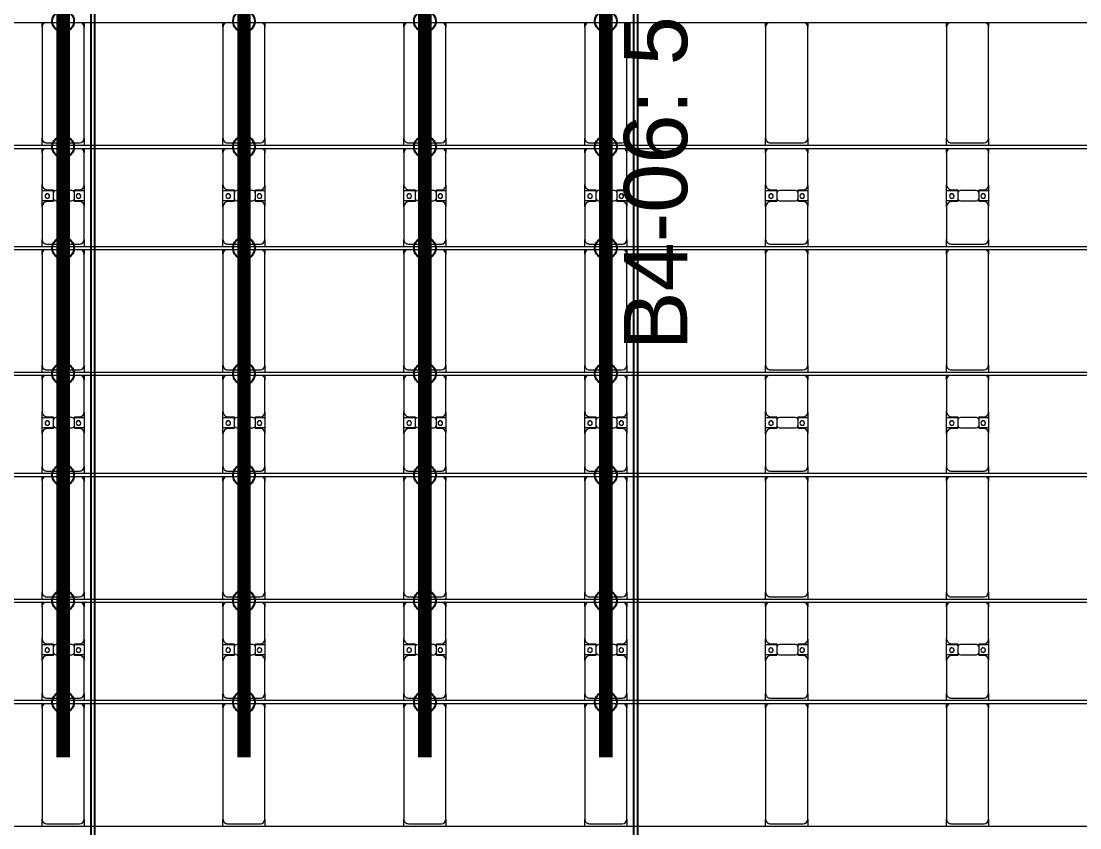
# Model space of a CAD drawing. Header units: millimetres. Extents: x -178706 to 107777, y -87310 to 933.
# Drawn here: x -167354 to -155651, y -36491 to -27571 of the extents above; entities that cross this region are included whole.
import ezdxf

# ---------------------------------------------------------------- set-up
doc = ezdxf.new("R2010")
doc.units = ezdxf.units.MM
doc.layers.add('A-GENM', color=13, linetype='Continuous', lineweight=9)
doc.layers.add('S-BEAM', color=12, linetype='Continuous', lineweight=9)
doc.layers.add('GC-GHI CHU', color=2, linetype='Continuous')
doc.layers.add('GC-HOP 40x60 GIA CUONG', color=1, linetype='Continuous')
doc.styles.add('GC_VN', font='arial.ttf')

# ---------------------------------------------------------------- blocks, each defined once
blk = doc.blocks.new('Dai phao do pin - DẢI PHAO ĐỠ PIN-V2-BỐ TRÍ KHUNG KẾT CẤU BÈ PIN 04')
at = {"layer": 'A-GENM', "color": 7}
for p, q in [((39465, 242), (39540, 242)), ((40770, 242), (39540, 242)), ((40770, 242), (40815, 242)), ((40855, 242), (40930, 242)), ((41290, 242), (40930, 242)), ((41290, 242), (41472, 242)), ((41358, 242), (41540, 242)), ((41358, 118), (41358, 242)), ((41472, 242), (41472, 118)), ((41890, 242), (41540, 242)), ((41890, 242), (41935, 242)), ((41975, 242), (42050, 242)), ((43280, 242), (42050, 242)), ((43280, 242), (43325, 242)), ((43365, 242), (43440, 242)), ((43800, 242), (43440, 242)), ((43800, 242), (43982, 242)), ((43868, 242), (44050, 242)), ((43868, 118), (43868, 242)), ((43982, 242), (43982, 118)), ((44400, 242), (44050, 242)), ((44400, 242), (44445, 242)), ((44485, 242), (44560, 242)), ((45790, 242), (44560, 242)), ((45790, 242), (45835, 242)), ((45875, 242), (45950, 242)), ((46310, 242), (45950, 242)), ((46310, 242), (46492, 242)), ((46378, 242), (46560, 242)), ((46378, 118), (46378, 242)), ((46492, 242), (46492, 118)), ((46910, 242), (46560, 242)), ((46910, 242), (46955, 242)), ((46995, 242), (47070, 242)), ((48300, 242), (47070, 242)), ((48300, 242), (48345, 242)), ((39490, 192), (39490, -173)), ((40880, 192), (40880, -173)), ((41350, 118), (41350, 182)), ((41442, 118), (41350, 118)), ((41480, 118), (41388, 118)), ((41480, 182), (41480, 118)), ((42000, 192), (42000, -173)), ((43390, 192), (43390, -173)), ((43860, 118), (43860, 182)), ((43952, 118), (43860, 118)), ((43990, 118), (43898, 118)), ((43990, 182), (43990, 118)), ((44510, 192), (44510, -173)), ((45900, 192), (45900, -173)), ((46370, 118), (46370, 182)), ((46462, 118), (46370, 118)), ((46500, 118), (46408, 118)), ((46500, 182), (46500, 118)), ((47020, 192), (47020, -173)), ((41358, 88), (41358, -88)), ((41472, -88), (41472, 88)), ((43868, 88), (43868, -88)), ((43982, -88), (43982, 88)), ((46378, 88), (46378, -88)), ((46492, -88), (46492, 88)), ((39540, -223), (39465, -223)), ((39540, -223), (40770, -223)), ((40815, -223), (40770, -223)), ((40930, -223), (40855, -223)), ((40930, -223), (41300, -223)), ((41472, -223), (41300, -223)), ((41350, -173), (41350, -118)), ((41350, -118), (41442, -118)), ((41358, -223), (41358, -118)), ((41530, -223), (41358, -223)), ((41388, -118), (41480, -118)), ((41472, -118), (41472, -223)), ((41480, -118), (41480, -173)), ((41530, -223), (41890, -223)), ((41935, -223), (41890, -223)), ((42050, -223), (41975, -223)), ((42050, -223), (43280, -223)), ((43325, -223), (43280, -223)), ((43440, -223), (43365, -223)), ((43440, -223), (43810, -223)), ((43982, -223), (43810, -223)), ((43860, -173), (43860, -118)), ((43860, -118), (43952, -118)), ((43868, -223), (43868, -118)), ((44040, -223), (43868, -223)), ((43898, -118), (43990, -118)), ((43982, -118), (43982, -223)), ((43990, -118), (43990, -173)), ((44040, -223), (44400, -223)), ((44445, -223), (44400, -223)), ((44560, -223), (44485, -223)), ((44560, -223), (45790, -223)), ((45835, -223), (45790, -223)), ((45950, -223), (45875, -223)), ((45950, -223), (46320, -223)), ((46492, -223), (46320, -223)), ((46370, -173), (46370, -118)), ((46370, -118), (46462, -118)), ((46378, -223), (46378, -118)), ((46550, -223), (46378, -223)), ((46408, -118), (46500, -118)), ((46492, -118), (46492, -223)), ((46500, -118), (46500, -173)), ((46550, -223), (46910, -223)), ((46955, -223), (46910, -223)), ((47070, -223), (46995, -223)), ((47070, -223), (48300, -223)), ((48345, -223), (48300, -223))]:
    blk.add_line(p, q, dxfattribs=at)
for centre, radius, start, end in [((39540, 192), 50, 90, 180), ((39540, 192), 50, 105, 180), ((40770, 192), 50, 30, 90), ((40770, 192), 50, 30, 90), ((40930, 192), 50, 90, 180), ((41290, 182), 60, 360, 90), ((41540, 182), 60, 90, 180), ((41890, 192), 50, 30, 90), ((42050, 192), 50, 90, 180), ((42050, 192), 50, 105, 180), ((43280, 192), 50, 30, 90), ((43280, 192), 50, 30, 90), ((43440, 192), 50, 90, 180), ((43800, 182), 60, 0, 90), ((44050, 182), 60, 90, 180), ((44400, 192), 50, 30, 90), ((44560, 192), 50, 90, 180), ((44560, 192), 50, 105, 180), ((45790, 192), 50, 30, 90), ((45790, 192), 50, 30, 90), ((45950, 192), 50, 90, 180), ((46310, 182), 60, 360, 90), ((46560, 182), 60, 90, 180), ((46910, 192), 50, 30, 90), ((47070, 192), 50, 90, 180), ((47070, 192), 50, 105, 180), ((48300, 192), 50, 30, 90), ((48300, 192), 50, 30, 90), ((40930, 192), 50, 135, 180), ((41290, 182), 60, 360, 30), ((41388, 88), 30, 90, 180), ((41409, 183), 25, 0, 180), ((41409, 183), 25, 180, 0), ((41411, 183), 25, 360, 180), ((41411, 183), 25, 180, 0), ((41442, 88), 30, 0, 90), ((41540, 182), 60, 150, 180), ((41890, 192), 50, 30, 45), ((43440, 192), 50, 135, 180), ((43800, 182), 60, 0, 30), ((43898, 88), 30, 90, 180), ((43919, 183), 25, 0, 180), ((43919, 183), 25, 180, 360), ((43921, 183), 25, 0, 180), ((43921, 183), 25, 180, 360), ((43952, 88), 30, 0, 90), ((44050, 182), 60, 150, 180), ((44400, 192), 50, 30, 45), ((45950, 192), 50, 135, 180), ((46310, 182), 60, 360, 30), ((46408, 88), 30, 90, 180), ((46429, 183), 25, 0, 180), ((46429, 183), 25, 180, 0), ((46431, 183), 25, 0, 180), ((46431, 183), 25, 180, 360), ((46462, 88), 30, 0, 90), ((46560, 182), 60, 150, 180), ((46910, 192), 50, 30, 45), ((41388, -88), 30, 180, 270), ((41442, -88), 30, 270, 0), ((43898, -88), 30, 180, 270), ((43952, -88), 30, 270, 360), ((46408, -88), 30, 180, 270), ((46462, -88), 30, 270, 0), ((39540, -173), 50, 180, 270), ((39540, -173), 50, 180, 270), ((40770, -173), 50, 270, 330), ((40770, -173), 50, 285, 330), ((40930, -173), 50, 180, 270), ((40930, -173), 50, 180, 225), ((41300, -173), 50, 270, 360), ((41300, -173), 50, 315, 0), ((41409, -162), 25, 360, 180), ((41409, -162), 25, 180, 360), ((41411, -162), 25, 360, 180), ((41411, -162), 25, 180, 0), ((41530, -173), 50, 180, 270), ((41530, -173), 50, 180, 225), ((41890, -173), 50, 270, 330), ((41890, -173), 50, 315, 330), ((42050, -173), 50, 180, 270), ((42050, -173), 50, 180, 270), ((43280, -173), 50, 270, 330), ((43280, -173), 50, 285, 330), ((43440, -173), 50, 180, 270), ((43440, -173), 50, 180, 225), ((43810, -173), 50, 270, 360), ((43810, -173), 50, 315, 360), ((43919, -162), 25, 360, 180), ((43919, -162), 25, 180, 0), ((43921, -162), 25, 360, 180), ((43921, -162), 25, 180, 360), ((44040, -173), 50, 180, 270), ((44040, -173), 50, 180, 225), ((44400, -173), 50, 270, 330), ((44400, -173), 50, 315, 330), ((44560, -173), 50, 180, 270), ((44560, -173), 50, 180, 270), ((45790, -173), 50, 270, 330), ((45790, -173), 50, 285, 330), ((45950, -173), 50, 180, 270), ((45950, -173), 50, 180, 225), ((46320, -173), 50, 270, 360), ((46320, -173), 50, 315, 0), ((46429, -162), 25, 360, 180), ((46429, -162), 25, 180, 0), ((46431, -162), 25, 360, 180), ((46431, -162), 25, 180, 360), ((46550, -173), 50, 180, 270), ((46550, -173), 50, 180, 225), ((46910, -173), 50, 270, 330), ((46910, -173), 50, 315, 330), ((47070, -173), 50, 180, 270), ((47070, -173), 50, 180, 270), ((48300, -173), 50, 270, 330), ((48300, -173), 50, 285, 330)]:
    blk.add_arc(centre, radius, start, end, dxfattribs=at)
blk = doc.blocks.new('Dai phao do pin - DẢI PHAO ĐỠ PIN-V3-BỐ TRÍ KHUNG KẾT CẤU BÈ PIN 04')
at = {"layer": 'A-GENM', "color": 7}
for p, q in [((39465, 242), (39540, 242)), ((40770, 242), (39540, 242)), ((40770, 242), (40815, 242)), ((40855, 242), (40930, 242)), ((41290, 242), (40930, 242)), ((41290, 242), (41472, 242)), ((41358, 242), (41540, 242)), ((41358, 118), (41358, 242)), ((41472, 242), (41472, 118)), ((41890, 242), (41540, 242)), ((41890, 242), (41935, 242)), ((41975, 242), (42050, 242)), ((43280, 242), (42050, 242)), ((43280, 242), (43325, 242)), ((43365, 242), (43440, 242)), ((43800, 242), (43440, 242)), ((43800, 242), (43982, 242)), ((43868, 242), (44050, 242)), ((43868, 118), (43868, 242)), ((43982, 242), (43982, 118)), ((44400, 242), (44050, 242)), ((44400, 242), (44445, 242)), ((44485, 242), (44560, 242)), ((45790, 242), (44560, 242)), ((45790, 242), (45835, 242)), ((45875, 242), (45950, 242)), ((46310, 242), (45950, 242)), ((46310, 242), (46492, 242)), ((46378, 242), (46560, 242)), ((46378, 118), (46378, 242)), ((46492, 242), (46492, 118)), ((46910, 242), (46560, 242)), ((46910, 242), (46955, 242)), ((46995, 242), (47070, 242)), ((48300, 242), (47070, 242)), ((48300, 242), (48345, 242)), ((39490, 192), (39490, -173)), ((40880, 192), (40880, -173)), ((41350, 118), (41350, 182)), ((41442, 118), (41350, 118)), ((41480, 118), (41388, 118)), ((41480, 182), (41480, 118)), ((42000, 192), (42000, -173)), ((43390, 192), (43390, -173)), ((43860, 118), (43860, 182)), ((43952, 118), (43860, 118)), ((43990, 118), (43898, 118)), ((43990, 182), (43990, 118)), ((44510, 192), (44510, -173)), ((45900, 192), (45900, -173)), ((46370, 118), (46370, 182)), ((46462, 118), (46370, 118)), ((46500, 118), (46408, 118)), ((46500, 182), (46500, 118)), ((47020, 192), (47020, -173)), ((41358, 88), (41358, -88)), ((41472, -88), (41472, 88)), ((43868, 88), (43868, -88)), ((43982, -88), (43982, 88)), ((46378, 88), (46378, -88)), ((46492, -88), (46492, 88)), ((39540, -223), (39465, -223)), ((39540, -223), (40770, -223)), ((40815, -223), (40770, -223)), ((40930, -223), (40855, -223)), ((40930, -223), (41300, -223)), ((41472, -223), (41300, -223)), ((41350, -173), (41350, -118)), ((41350, -118), (41442, -118)), ((41358, -223), (41358, -118)), ((41530, -223), (41358, -223)), ((41388, -118), (41480, -118)), ((41472, -118), (41472, -223)), ((41480, -118), (41480, -173)), ((41530, -223), (41890, -223)), ((41935, -223), (41890, -223)), ((42050, -223), (41975, -223)), ((42050, -223), (43280, -223)), ((43325, -223), (43280, -223)), ((43440, -223), (43365, -223)), ((43440, -223), (43810, -223)), ((43982, -223), (43810, -223)), ((43860, -173), (43860, -118)), ((43860, -118), (43952, -118)), ((43868, -223), (43868, -118)), ((44040, -223), (43868, -223)), ((43898, -118), (43990, -118)), ((43982, -118), (43982, -223)), ((43990, -118), (43990, -173)), ((44040, -223), (44400, -223)), ((44445, -223), (44400, -223)), ((44560, -223), (44485, -223)), ((44560, -223), (45790, -223)), ((45835, -223), (45790, -223)), ((45950, -223), (45875, -223)), ((45950, -223), (46320, -223)), ((46492, -223), (46320, -223)), ((46370, -173), (46370, -118)), ((46370, -118), (46462, -118)), ((46378, -223), (46378, -118)), ((46550, -223), (46378, -223)), ((46408, -118), (46500, -118)), ((46492, -118), (46492, -223)), ((46500, -118), (46500, -173)), ((46550, -223), (46910, -223)), ((46955, -223), (46910, -223)), ((47070, -223), (46995, -223)), ((47070, -223), (48300, -223)), ((48345, -223), (48300, -223))]:
    blk.add_line(p, q, dxfattribs=at)
for centre, radius, start, end in [((39540, 192), 50, 90, 180), ((39540, 192), 50, 105, 180), ((40770, 192), 50, 30, 90), ((40770, 192), 50, 30, 90), ((40930, 192), 50, 90, 180), ((41290, 182), 60, 360, 90), ((41540, 182), 60, 90, 180), ((41890, 192), 50, 30, 90), ((42050, 192), 50, 90, 180), ((42050, 192), 50, 105, 180), ((43280, 192), 50, 30, 90), ((43280, 192), 50, 30, 90), ((43440, 192), 50, 90, 180), ((43800, 182), 60, 0, 90), ((44050, 182), 60, 90, 180), ((44400, 192), 50, 30, 90), ((44560, 192), 50, 90, 180), ((44560, 192), 50, 105, 180), ((45790, 192), 50, 30, 90), ((45790, 192), 50, 30, 90), ((45950, 192), 50, 90, 180), ((46310, 182), 60, 360, 90), ((46560, 182), 60, 90, 180), ((46910, 192), 50, 30, 90), ((47070, 192), 50, 90, 180), ((47070, 192), 50, 105, 180), ((48300, 192), 50, 30, 90), ((48300, 192), 50, 30, 90), ((40930, 192), 50, 135, 180), ((41290, 182), 60, 360, 30), ((41388, 88), 30, 90, 180), ((41409, 183), 25, 0, 180), ((41409, 183), 25, 180, 0), ((41411, 183), 25, 360, 180), ((41411, 183), 25, 180, 0), ((41442, 88), 30, 0, 90), ((41540, 182), 60, 150, 180), ((41890, 192), 50, 30, 45), ((43440, 192), 50, 135, 180), ((43800, 182), 60, 0, 30), ((43898, 88), 30, 90, 180), ((43919, 183), 25, 0, 180), ((43919, 183), 25, 180, 360), ((43921, 183), 25, 0, 180), ((43921, 183), 25, 180, 360), ((43952, 88), 30, 0, 90), ((44050, 182), 60, 150, 180), ((44400, 192), 50, 30, 45), ((45950, 192), 50, 135, 180), ((46310, 182), 60, 360, 30), ((46408, 88), 30, 90, 180), ((46429, 183), 25, 0, 180), ((46429, 183), 25, 180, 0), ((46431, 183), 25, 0, 180), ((46431, 183), 25, 180, 360), ((46462, 88), 30, 0, 90), ((46560, 182), 60, 150, 180), ((46910, 192), 50, 30, 45), ((41388, -88), 30, 180, 270), ((41442, -88), 30, 270, 0), ((43898, -88), 30, 180, 270), ((43952, -88), 30, 270, 360), ((46408, -88), 30, 180, 270), ((46462, -88), 30, 270, 0), ((39540, -173), 50, 180, 270), ((39540, -173), 50, 180, 270), ((40770, -173), 50, 270, 330), ((40770, -173), 50, 285, 330), ((40930, -173), 50, 180, 270), ((40930, -173), 50, 180, 225), ((41300, -173), 50, 270, 360), ((41300, -173), 50, 315, 0), ((41409, -162), 25, 360, 180), ((41409, -162), 25, 180, 360), ((41411, -162), 25, 360, 180), ((41411, -162), 25, 180, 0), ((41530, -173), 50, 180, 270), ((41530, -173), 50, 180, 225), ((41890, -173), 50, 270, 330), ((41890, -173), 50, 315, 330), ((42050, -173), 50, 180, 270), ((42050, -173), 50, 180, 270), ((43280, -173), 50, 270, 330), ((43280, -173), 50, 285, 330), ((43440, -173), 50, 180, 270), ((43440, -173), 50, 180, 225), ((43810, -173), 50, 270, 360), ((43810, -173), 50, 315, 360), ((43919, -162), 25, 360, 180), ((43919, -162), 25, 180, 0), ((43921, -162), 25, 360, 180), ((43921, -162), 25, 180, 360), ((44040, -173), 50, 180, 270), ((44040, -173), 50, 180, 225), ((44400, -173), 50, 270, 330), ((44400, -173), 50, 315, 330), ((44560, -173), 50, 180, 270), ((44560, -173), 50, 180, 270), ((45790, -173), 50, 270, 330), ((45790, -173), 50, 285, 330), ((45950, -173), 50, 180, 270), ((45950, -173), 50, 180, 225), ((46320, -173), 50, 270, 360), ((46320, -173), 50, 315, 0), ((46429, -162), 25, 360, 180), ((46429, -162), 25, 180, 0), ((46431, -162), 25, 360, 180), ((46431, -162), 25, 180, 360), ((46550, -173), 50, 180, 270), ((46550, -173), 50, 180, 225), ((46910, -173), 50, 270, 330), ((46910, -173), 50, 315, 330), ((47070, -173), 50, 180, 270), ((47070, -173), 50, 180, 270), ((48300, -173), 50, 270, 330), ((48300, -173), 50, 285, 330)]:
    blk.add_arc(centre, radius, start, end, dxfattribs=at)
blk = doc.blocks.new('Dai phao do pin - DẢI PHAO ĐỠ PIN-V4-BỐ TRÍ KHUNG KẾT CẤU BÈ PIN 04')
at = {"layer": 'A-GENM', "color": 7}
for p, q in [((39465, 242), (39540, 242)), ((40770, 242), (39540, 242)), ((40770, 242), (40815, 242)), ((40855, 242), (40930, 242)), ((41290, 242), (40930, 242)), ((41290, 242), (41472, 242)), ((41358, 242), (41540, 242)), ((41358, 118), (41358, 242)), ((41472, 242), (41472, 118)), ((41890, 242), (41540, 242)), ((41890, 242), (41935, 242)), ((41975, 242), (42050, 242)), ((43280, 242), (42050, 242)), ((43280, 242), (43325, 242)), ((43365, 242), (43440, 242)), ((43800, 242), (43440, 242)), ((43800, 242), (43982, 242)), ((43868, 242), (44050, 242)), ((43868, 118), (43868, 242)), ((43982, 242), (43982, 118)), ((44400, 242), (44050, 242)), ((44400, 242), (44445, 242)), ((44485, 242), (44560, 242)), ((45790, 242), (44560, 242)), ((45790, 242), (45835, 242)), ((45875, 242), (45950, 242)), ((46310, 242), (45950, 242)), ((46310, 242), (46492, 242)), ((46378, 242), (46560, 242)), ((46378, 118), (46378, 242)), ((46492, 242), (46492, 118)), ((46910, 242), (46560, 242)), ((46910, 242), (46955, 242)), ((46995, 242), (47070, 242)), ((48300, 242), (47070, 242)), ((48300, 242), (48345, 242)), ((39490, 192), (39490, -173)), ((40880, 192), (40880, -173)), ((41350, 118), (41350, 182)), ((41442, 118), (41350, 118)), ((41480, 118), (41388, 118)), ((41480, 182), (41480, 118)), ((42000, 192), (42000, -173)), ((43390, 192), (43390, -173)), ((43860, 118), (43860, 182)), ((43952, 118), (43860, 118)), ((43990, 118), (43898, 118)), ((43990, 182), (43990, 118)), ((44510, 192), (44510, -173)), ((45900, 192), (45900, -173)), ((46370, 118), (46370, 182)), ((46462, 118), (46370, 118)), ((46500, 118), (46408, 118)), ((46500, 182), (46500, 118)), ((47020, 192), (47020, -173)), ((41358, 88), (41358, -88)), ((41472, -88), (41472, 88)), ((43868, 88), (43868, -88)), ((43982, -88), (43982, 88)), ((46378, 88), (46378, -88)), ((46492, -88), (46492, 88)), ((39540, -223), (39465, -223)), ((39540, -223), (40770, -223)), ((40815, -223), (40770, -223)), ((40930, -223), (40855, -223)), ((40930, -223), (41300, -223)), ((41472, -223), (41300, -223)), ((41350, -173), (41350, -118)), ((41350, -118), (41442, -118)), ((41358, -223), (41358, -118)), ((41530, -223), (41358, -223)), ((41388, -118), (41480, -118)), ((41472, -118), (41472, -223)), ((41480, -118), (41480, -173)), ((41530, -223), (41890, -223)), ((41935, -223), (41890, -223)), ((42050, -223), (41975, -223)), ((42050, -223), (43280, -223)), ((43325, -223), (43280, -223)), ((43440, -223), (43365, -223)), ((43440, -223), (43810, -223)), ((43982, -223), (43810, -223)), ((43860, -173), (43860, -118)), ((43860, -118), (43952, -118)), ((43868, -223), (43868, -118)), ((44040, -223), (43868, -223)), ((43898, -118), (43990, -118)), ((43982, -118), (43982, -223)), ((43990, -118), (43990, -173)), ((44040, -223), (44400, -223)), ((44445, -223), (44400, -223)), ((44560, -223), (44485, -223)), ((44560, -223), (45790, -223)), ((45835, -223), (45790, -223)), ((45950, -223), (45875, -223)), ((45950, -223), (46320, -223)), ((46492, -223), (46320, -223)), ((46370, -173), (46370, -118)), ((46370, -118), (46462, -118)), ((46378, -223), (46378, -118)), ((46550, -223), (46378, -223)), ((46408, -118), (46500, -118)), ((46492, -118), (46492, -223)), ((46500, -118), (46500, -173)), ((46550, -223), (46910, -223)), ((46955, -223), (46910, -223)), ((47070, -223), (46995, -223)), ((47070, -223), (48300, -223)), ((48345, -223), (48300, -223))]:
    blk.add_line(p, q, dxfattribs=at)
for centre, radius, start, end in [((39540, 192), 50, 90, 180), ((39540, 192), 50, 105, 180), ((40770, 192), 50, 30, 90), ((40770, 192), 50, 30, 90), ((40930, 192), 50, 90, 180), ((41290, 182), 60, 360, 90), ((41540, 182), 60, 90, 180), ((41890, 192), 50, 30, 90), ((42050, 192), 50, 90, 180), ((42050, 192), 50, 105, 180), ((43280, 192), 50, 30, 90), ((43280, 192), 50, 30, 90), ((43440, 192), 50, 90, 180), ((43800, 182), 60, 0, 90), ((44050, 182), 60, 90, 180), ((44400, 192), 50, 30, 90), ((44560, 192), 50, 90, 180), ((44560, 192), 50, 105, 180), ((45790, 192), 50, 30, 90), ((45790, 192), 50, 30, 90), ((45950, 192), 50, 90, 180), ((46310, 182), 60, 360, 90), ((46560, 182), 60, 90, 180), ((46910, 192), 50, 30, 90), ((47070, 192), 50, 90, 180), ((47070, 192), 50, 105, 180), ((48300, 192), 50, 30, 90), ((48300, 192), 50, 30, 90), ((40930, 192), 50, 135, 180), ((41290, 182), 60, 360, 30), ((41388, 88), 30, 90, 180), ((41409, 183), 25, 0, 180), ((41409, 183), 25, 180, 0), ((41411, 183), 25, 360, 180), ((41411, 183), 25, 180, 0), ((41442, 88), 30, 0, 90), ((41540, 182), 60, 150, 180), ((41890, 192), 50, 30, 45), ((43440, 192), 50, 135, 180), ((43800, 182), 60, 0, 30), ((43898, 88), 30, 90, 180), ((43919, 183), 25, 0, 180), ((43919, 183), 25, 180, 360), ((43921, 183), 25, 0, 180), ((43921, 183), 25, 180, 360), ((43952, 88), 30, 0, 90), ((44050, 182), 60, 150, 180), ((44400, 192), 50, 30, 45), ((45950, 192), 50, 135, 180), ((46310, 182), 60, 360, 30), ((46408, 88), 30, 90, 180), ((46429, 183), 25, 0, 180), ((46429, 183), 25, 180, 0), ((46431, 183), 25, 0, 180), ((46431, 183), 25, 180, 360), ((46462, 88), 30, 0, 90), ((46560, 182), 60, 150, 180), ((46910, 192), 50, 30, 45), ((41388, -88), 30, 180, 270), ((41442, -88), 30, 270, 0), ((43898, -88), 30, 180, 270), ((43952, -88), 30, 270, 360), ((46408, -88), 30, 180, 270), ((46462, -88), 30, 270, 0), ((39540, -173), 50, 180, 270), ((39540, -173), 50, 180, 270), ((40770, -173), 50, 270, 330), ((40770, -173), 50, 285, 330), ((40930, -173), 50, 180, 270), ((40930, -173), 50, 180, 225), ((41300, -173), 50, 270, 360), ((41300, -173), 50, 315, 0), ((41409, -162), 25, 360, 180), ((41409, -162), 25, 180, 360), ((41411, -162), 25, 360, 180), ((41411, -162), 25, 180, 0), ((41530, -173), 50, 180, 270), ((41530, -173), 50, 180, 225), ((41890, -173), 50, 270, 330), ((41890, -173), 50, 315, 330), ((42050, -173), 50, 180, 270), ((42050, -173), 50, 180, 270), ((43280, -173), 50, 270, 330), ((43280, -173), 50, 285, 330), ((43440, -173), 50, 180, 270), ((43440, -173), 50, 180, 225), ((43810, -173), 50, 270, 360), ((43810, -173), 50, 315, 360), ((43919, -162), 25, 360, 180), ((43919, -162), 25, 180, 0), ((43921, -162), 25, 360, 180), ((43921, -162), 25, 180, 360), ((44040, -173), 50, 180, 270), ((44040, -173), 50, 180, 225), ((44400, -173), 50, 270, 330), ((44400, -173), 50, 315, 330), ((44560, -173), 50, 180, 270), ((44560, -173), 50, 180, 270), ((45790, -173), 50, 270, 330), ((45790, -173), 50, 285, 330), ((45950, -173), 50, 180, 270), ((45950, -173), 50, 180, 225), ((46320, -173), 50, 270, 360), ((46320, -173), 50, 315, 0), ((46429, -162), 25, 360, 180), ((46429, -162), 25, 180, 0), ((46431, -162), 25, 360, 180), ((46431, -162), 25, 180, 360), ((46550, -173), 50, 180, 270), ((46550, -173), 50, 180, 225), ((46910, -173), 50, 270, 330), ((46910, -173), 50, 315, 330), ((47070, -173), 50, 180, 270), ((47070, -173), 50, 180, 270), ((48300, -173), 50, 270, 330), ((48300, -173), 50, 285, 330)]:
    blk.add_arc(centre, radius, start, end, dxfattribs=at)
blk = doc.blocks.new('Dai phao do pin - DẢI PHAO ĐỠ PIN-V5-BỐ TRÍ KHUNG KẾT CẤU BÈ PIN 04')
at = {"layer": 'A-GENM', "color": 7}
for p, q in [((39465, 242), (39540, 242)), ((40770, 242), (39540, 242)), ((40770, 242), (40815, 242)), ((40855, 242), (40930, 242)), ((41290, 242), (40930, 242)), ((41290, 242), (41472, 242)), ((41358, 242), (41540, 242)), ((41358, 118), (41358, 242)), ((41472, 242), (41472, 118)), ((41890, 242), (41540, 242)), ((41890, 242), (41935, 242)), ((41975, 242), (42050, 242)), ((43280, 242), (42050, 242)), ((43280, 242), (43325, 242)), ((43365, 242), (43440, 242)), ((43800, 242), (43440, 242)), ((43800, 242), (43982, 242)), ((43868, 242), (44050, 242)), ((43868, 118), (43868, 242)), ((43982, 242), (43982, 118)), ((44400, 242), (44050, 242)), ((44400, 242), (44445, 242)), ((44485, 242), (44560, 242)), ((45790, 242), (44560, 242)), ((45790, 242), (45835, 242)), ((45875, 242), (45950, 242)), ((46310, 242), (45950, 242)), ((46310, 242), (46492, 242)), ((46378, 242), (46560, 242)), ((46378, 118), (46378, 242)), ((46492, 242), (46492, 118)), ((46910, 242), (46560, 242)), ((46910, 242), (46955, 242)), ((46995, 242), (47070, 242)), ((48300, 242), (47070, 242)), ((48300, 242), (48345, 242)), ((39490, 192), (39490, -173)), ((40880, 192), (40880, -173)), ((41350, 118), (41350, 182)), ((41442, 118), (41350, 118)), ((41480, 118), (41388, 118)), ((41480, 182), (41480, 118)), ((42000, 192), (42000, -173)), ((43390, 192), (43390, -173)), ((43860, 118), (43860, 182)), ((43952, 118), (43860, 118)), ((43990, 118), (43898, 118)), ((43990, 182), (43990, 118)), ((44510, 192), (44510, -173)), ((45900, 192), (45900, -173)), ((46370, 118), (46370, 182)), ((46462, 118), (46370, 118)), ((46500, 118), (46408, 118)), ((46500, 182), (46500, 118)), ((47020, 192), (47020, -173)), ((41358, 88), (41358, -88)), ((41472, -88), (41472, 88)), ((43868, 88), (43868, -88)), ((43982, -88), (43982, 88)), ((46378, 88), (46378, -88)), ((46492, -88), (46492, 88)), ((39540, -223), (39465, -223)), ((39540, -223), (40770, -223)), ((40815, -223), (40770, -223)), ((40930, -223), (40855, -223)), ((40930, -223), (41300, -223)), ((41472, -223), (41300, -223)), ((41350, -173), (41350, -118)), ((41350, -118), (41442, -118)), ((41358, -223), (41358, -118)), ((41530, -223), (41358, -223)), ((41388, -118), (41480, -118)), ((41472, -118), (41472, -223)), ((41480, -118), (41480, -173)), ((41530, -223), (41890, -223)), ((41935, -223), (41890, -223)), ((42050, -223), (41975, -223)), ((42050, -223), (43280, -223)), ((43325, -223), (43280, -223)), ((43440, -223), (43365, -223)), ((43440, -223), (43810, -223)), ((43982, -223), (43810, -223)), ((43860, -173), (43860, -118)), ((43860, -118), (43952, -118)), ((43868, -223), (43868, -118)), ((44040, -223), (43868, -223)), ((43898, -118), (43990, -118)), ((43982, -118), (43982, -223)), ((43990, -118), (43990, -173)), ((44040, -223), (44400, -223)), ((44445, -223), (44400, -223)), ((44560, -223), (44485, -223)), ((44560, -223), (45790, -223)), ((45835, -223), (45790, -223)), ((45950, -223), (45875, -223)), ((45950, -223), (46320, -223)), ((46492, -223), (46320, -223)), ((46370, -173), (46370, -118)), ((46370, -118), (46462, -118)), ((46378, -223), (46378, -118)), ((46550, -223), (46378, -223)), ((46408, -118), (46500, -118)), ((46492, -118), (46492, -223)), ((46500, -118), (46500, -173)), ((46550, -223), (46910, -223)), ((46955, -223), (46910, -223)), ((47070, -223), (46995, -223)), ((47070, -223), (48300, -223)), ((48345, -223), (48300, -223))]:
    blk.add_line(p, q, dxfattribs=at)
for centre, radius, start, end in [((39540, 192), 50, 90, 180), ((39540, 192), 50, 105, 180), ((40770, 192), 50, 30, 90), ((40770, 192), 50, 30, 90), ((40930, 192), 50, 90, 180), ((41290, 182), 60, 360, 90), ((41540, 182), 60, 90, 180), ((41890, 192), 50, 30, 90), ((42050, 192), 50, 90, 180), ((42050, 192), 50, 105, 180), ((43280, 192), 50, 30, 90), ((43280, 192), 50, 30, 90), ((43440, 192), 50, 90, 180), ((43800, 182), 60, 0, 90), ((44050, 182), 60, 90, 180), ((44400, 192), 50, 30, 90), ((44560, 192), 50, 90, 180), ((44560, 192), 50, 105, 180), ((45790, 192), 50, 30, 90), ((45790, 192), 50, 30, 90), ((45950, 192), 50, 90, 180), ((46310, 182), 60, 360, 90), ((46560, 182), 60, 90, 180), ((46910, 192), 50, 30, 90), ((47070, 192), 50, 90, 180), ((47070, 192), 50, 105, 180), ((48300, 192), 50, 30, 90), ((48300, 192), 50, 30, 90), ((40930, 192), 50, 135, 180), ((41290, 182), 60, 360, 30), ((41388, 88), 30, 90, 180), ((41409, 183), 25, 0, 180), ((41409, 183), 25, 180, 0), ((41411, 183), 25, 360, 180), ((41411, 183), 25, 180, 0), ((41442, 88), 30, 0, 90), ((41540, 182), 60, 150, 180), ((41890, 192), 50, 30, 45), ((43440, 192), 50, 135, 180), ((43800, 182), 60, 0, 30), ((43898, 88), 30, 90, 180), ((43919, 183), 25, 0, 180), ((43919, 183), 25, 180, 360), ((43921, 183), 25, 0, 180), ((43921, 183), 25, 180, 360), ((43952, 88), 30, 0, 90), ((44050, 182), 60, 150, 180), ((44400, 192), 50, 30, 45), ((45950, 192), 50, 135, 180), ((46310, 182), 60, 360, 30), ((46408, 88), 30, 90, 180), ((46429, 183), 25, 0, 180), ((46429, 183), 25, 180, 0), ((46431, 183), 25, 0, 180), ((46431, 183), 25, 180, 360), ((46462, 88), 30, 0, 90), ((46560, 182), 60, 150, 180), ((46910, 192), 50, 30, 45), ((41388, -88), 30, 180, 270), ((41442, -88), 30, 270, 0), ((43898, -88), 30, 180, 270), ((43952, -88), 30, 270, 360), ((46408, -88), 30, 180, 270), ((46462, -88), 30, 270, 0), ((39540, -173), 50, 180, 270), ((39540, -173), 50, 180, 270), ((40770, -173), 50, 270, 330), ((40770, -173), 50, 285, 330), ((40930, -173), 50, 180, 270), ((40930, -173), 50, 180, 225), ((41300, -173), 50, 270, 360), ((41300, -173), 50, 315, 0), ((41409, -162), 25, 360, 180), ((41409, -162), 25, 180, 360), ((41411, -162), 25, 360, 180), ((41411, -162), 25, 180, 0), ((41530, -173), 50, 180, 270), ((41530, -173), 50, 180, 225), ((41890, -173), 50, 270, 330), ((41890, -173), 50, 315, 330), ((42050, -173), 50, 180, 270), ((42050, -173), 50, 180, 270), ((43280, -173), 50, 270, 330), ((43280, -173), 50, 285, 330), ((43440, -173), 50, 180, 270), ((43440, -173), 50, 180, 225), ((43810, -173), 50, 270, 360), ((43810, -173), 50, 315, 360), ((43919, -162), 25, 360, 180), ((43919, -162), 25, 180, 0), ((43921, -162), 25, 360, 180), ((43921, -162), 25, 180, 360), ((44040, -173), 50, 180, 270), ((44040, -173), 50, 180, 225), ((44400, -173), 50, 270, 330), ((44400, -173), 50, 315, 330), ((44560, -173), 50, 180, 270), ((44560, -173), 50, 180, 270), ((45790, -173), 50, 270, 330), ((45790, -173), 50, 285, 330), ((45950, -173), 50, 180, 270), ((45950, -173), 50, 180, 225), ((46320, -173), 50, 270, 360), ((46320, -173), 50, 315, 0), ((46429, -162), 25, 360, 180), ((46429, -162), 25, 180, 0), ((46431, -162), 25, 360, 180), ((46431, -162), 25, 180, 360), ((46550, -173), 50, 180, 270), ((46550, -173), 50, 180, 225), ((46910, -173), 50, 270, 330), ((46910, -173), 50, 315, 330), ((47070, -173), 50, 180, 270), ((47070, -173), 50, 180, 270), ((48300, -173), 50, 270, 330), ((48300, -173), 50, 285, 330)]:
    blk.add_arc(centre, radius, start, end, dxfattribs=at)
blk = doc.blocks.new('Dai phao do pin - DẢI PHAO ĐỠ PIN-V6-BỐ TRÍ KHUNG KẾT CẤU BÈ PIN 04')
at = {"layer": 'A-GENM', "color": 7}
for p, q in [((39465, 242), (39540, 242)), ((40770, 242), (39540, 242)), ((40770, 242), (40815, 242)), ((40855, 242), (40930, 242)), ((41290, 242), (40930, 242)), ((41290, 242), (41472, 242)), ((41358, 242), (41540, 242)), ((41358, 118), (41358, 242)), ((41472, 242), (41472, 118)), ((41890, 242), (41540, 242)), ((41890, 242), (41935, 242)), ((41975, 242), (42050, 242)), ((43280, 242), (42050, 242)), ((43280, 242), (43325, 242)), ((43365, 242), (43440, 242)), ((43800, 242), (43440, 242)), ((43800, 242), (43982, 242)), ((43868, 242), (44050, 242)), ((43868, 118), (43868, 242)), ((43982, 242), (43982, 118)), ((44400, 242), (44050, 242)), ((44400, 242), (44445, 242)), ((44485, 242), (44560, 242)), ((45790, 242), (44560, 242)), ((45790, 242), (45835, 242)), ((45875, 242), (45950, 242)), ((46310, 242), (45950, 242)), ((46310, 242), (46492, 242)), ((46378, 242), (46560, 242)), ((46378, 118), (46378, 242)), ((46492, 242), (46492, 118)), ((46910, 242), (46560, 242)), ((46910, 242), (46955, 242)), ((46995, 242), (47070, 242)), ((48300, 242), (47070, 242)), ((48300, 242), (48345, 242)), ((39490, 192), (39490, -173)), ((40880, 192), (40880, -173)), ((41350, 118), (41350, 182)), ((41442, 118), (41350, 118)), ((41480, 118), (41388, 118)), ((41480, 182), (41480, 118)), ((42000, 192), (42000, -173)), ((43390, 192), (43390, -173)), ((43860, 118), (43860, 182)), ((43952, 118), (43860, 118)), ((43990, 118), (43898, 118)), ((43990, 182), (43990, 118)), ((44510, 192), (44510, -173)), ((45900, 192), (45900, -173)), ((46370, 118), (46370, 182)), ((46462, 118), (46370, 118)), ((46500, 118), (46408, 118)), ((46500, 182), (46500, 118)), ((47020, 192), (47020, -173)), ((41358, 88), (41358, -88)), ((41472, -88), (41472, 88)), ((43868, 88), (43868, -88)), ((43982, -88), (43982, 88)), ((46378, 88), (46378, -88)), ((46492, -88), (46492, 88)), ((39540, -223), (39465, -223)), ((39540, -223), (40770, -223)), ((40815, -223), (40770, -223)), ((40930, -223), (40855, -223)), ((40930, -223), (41300, -223)), ((41472, -223), (41300, -223)), ((41350, -173), (41350, -118)), ((41350, -118), (41442, -118)), ((41358, -223), (41358, -118)), ((41530, -223), (41358, -223)), ((41388, -118), (41480, -118)), ((41472, -118), (41472, -223)), ((41480, -118), (41480, -173)), ((41530, -223), (41890, -223)), ((41935, -223), (41890, -223)), ((42050, -223), (41975, -223)), ((42050, -223), (43280, -223)), ((43325, -223), (43280, -223)), ((43440, -223), (43365, -223)), ((43440, -223), (43810, -223)), ((43982, -223), (43810, -223)), ((43860, -173), (43860, -118)), ((43860, -118), (43952, -118)), ((43868, -223), (43868, -118)), ((44040, -223), (43868, -223)), ((43898, -118), (43990, -118)), ((43982, -118), (43982, -223)), ((43990, -118), (43990, -173)), ((44040, -223), (44400, -223)), ((44445, -223), (44400, -223)), ((44560, -223), (44485, -223)), ((44560, -223), (45790, -223)), ((45835, -223), (45790, -223)), ((45950, -223), (45875, -223)), ((45950, -223), (46320, -223)), ((46492, -223), (46320, -223)), ((46370, -173), (46370, -118)), ((46370, -118), (46462, -118)), ((46378, -223), (46378, -118)), ((46550, -223), (46378, -223)), ((46408, -118), (46500, -118)), ((46492, -118), (46492, -223)), ((46500, -118), (46500, -173)), ((46550, -223), (46910, -223)), ((46955, -223), (46910, -223)), ((47070, -223), (46995, -223)), ((47070, -223), (48300, -223)), ((48345, -223), (48300, -223))]:
    blk.add_line(p, q, dxfattribs=at)
for centre, radius, start, end in [((39540, 192), 50, 90, 180), ((39540, 192), 50, 105, 180), ((40770, 192), 50, 30, 90), ((40770, 192), 50, 30, 90), ((40930, 192), 50, 90, 180), ((41290, 182), 60, 360, 90), ((41540, 182), 60, 90, 180), ((41890, 192), 50, 30, 90), ((42050, 192), 50, 90, 180), ((42050, 192), 50, 105, 180), ((43280, 192), 50, 30, 90), ((43280, 192), 50, 30, 90), ((43440, 192), 50, 90, 180), ((43800, 182), 60, 0, 90), ((44050, 182), 60, 90, 180), ((44400, 192), 50, 30, 90), ((44560, 192), 50, 90, 180), ((44560, 192), 50, 105, 180), ((45790, 192), 50, 30, 90), ((45790, 192), 50, 30, 90), ((45950, 192), 50, 90, 180), ((46310, 182), 60, 360, 90), ((46560, 182), 60, 90, 180), ((46910, 192), 50, 30, 90), ((47070, 192), 50, 90, 180), ((47070, 192), 50, 105, 180), ((48300, 192), 50, 30, 90), ((48300, 192), 50, 30, 90), ((40930, 192), 50, 135, 180), ((41290, 182), 60, 360, 30), ((41388, 88), 30, 90, 180), ((41409, 183), 25, 0, 180), ((41409, 183), 25, 180, 0), ((41411, 183), 25, 360, 180), ((41411, 183), 25, 180, 0), ((41442, 88), 30, 0, 90), ((41540, 182), 60, 150, 180), ((41890, 192), 50, 30, 45), ((43440, 192), 50, 135, 180), ((43800, 182), 60, 0, 30), ((43898, 88), 30, 90, 180), ((43919, 183), 25, 0, 180), ((43919, 183), 25, 180, 360), ((43921, 183), 25, 0, 180), ((43921, 183), 25, 180, 360), ((43952, 88), 30, 0, 90), ((44050, 182), 60, 150, 180), ((44400, 192), 50, 30, 45), ((45950, 192), 50, 135, 180), ((46310, 182), 60, 360, 30), ((46408, 88), 30, 90, 180), ((46429, 183), 25, 0, 180), ((46429, 183), 25, 180, 0), ((46431, 183), 25, 0, 180), ((46431, 183), 25, 180, 360), ((46462, 88), 30, 0, 90), ((46560, 182), 60, 150, 180), ((46910, 192), 50, 30, 45), ((41388, -88), 30, 180, 270), ((41442, -88), 30, 270, 0), ((43898, -88), 30, 180, 270), ((43952, -88), 30, 270, 360), ((46408, -88), 30, 180, 270), ((46462, -88), 30, 270, 0), ((39540, -173), 50, 180, 270), ((39540, -173), 50, 180, 270), ((40770, -173), 50, 270, 330), ((40770, -173), 50, 285, 330), ((40930, -173), 50, 180, 270), ((40930, -173), 50, 180, 225), ((41300, -173), 50, 270, 360), ((41300, -173), 50, 315, 0), ((41409, -162), 25, 360, 180), ((41409, -162), 25, 180, 360), ((41411, -162), 25, 360, 180), ((41411, -162), 25, 180, 0), ((41530, -173), 50, 180, 270), ((41530, -173), 50, 180, 225), ((41890, -173), 50, 270, 330), ((41890, -173), 50, 315, 330), ((42050, -173), 50, 180, 270), ((42050, -173), 50, 180, 270), ((43280, -173), 50, 270, 330), ((43280, -173), 50, 285, 330), ((43440, -173), 50, 180, 270), ((43440, -173), 50, 180, 225), ((43810, -173), 50, 270, 360), ((43810, -173), 50, 315, 360), ((43919, -162), 25, 360, 180), ((43919, -162), 25, 180, 0), ((43921, -162), 25, 360, 180), ((43921, -162), 25, 180, 360), ((44040, -173), 50, 180, 270), ((44040, -173), 50, 180, 225), ((44400, -173), 50, 270, 330), ((44400, -173), 50, 315, 330), ((44560, -173), 50, 180, 270), ((44560, -173), 50, 180, 270), ((45790, -173), 50, 270, 330), ((45790, -173), 50, 285, 330), ((45950, -173), 50, 180, 270), ((45950, -173), 50, 180, 225), ((46320, -173), 50, 270, 360), ((46320, -173), 50, 315, 0), ((46429, -162), 25, 360, 180), ((46429, -162), 25, 180, 0), ((46431, -162), 25, 360, 180), ((46431, -162), 25, 180, 360), ((46550, -173), 50, 180, 270), ((46550, -173), 50, 180, 225), ((46910, -173), 50, 270, 330), ((46910, -173), 50, 315, 330), ((47070, -173), 50, 180, 270), ((47070, -173), 50, 180, 270), ((48300, -173), 50, 270, 330), ((48300, -173), 50, 285, 330)]:
    blk.add_arc(centre, radius, start, end, dxfattribs=at)
blk = doc.blocks.new('Dai phao do pin - DẢI PHAO ĐỠ PIN-V7-BỐ TRÍ KHUNG KẾT CẤU BÈ PIN 04')
at = {"layer": 'A-GENM', "color": 7}
for p, q in [((39465, 242), (39540, 242)), ((40770, 242), (39540, 242)), ((40770, 242), (40815, 242)), ((40855, 242), (40930, 242)), ((41290, 242), (40930, 242)), ((41290, 242), (41472, 242)), ((41358, 242), (41540, 242)), ((41358, 118), (41358, 242)), ((41472, 242), (41472, 118)), ((41890, 242), (41540, 242)), ((41890, 242), (41935, 242)), ((41975, 242), (42050, 242)), ((43280, 242), (42050, 242)), ((43280, 242), (43325, 242)), ((43365, 242), (43440, 242)), ((43800, 242), (43440, 242)), ((43800, 242), (43982, 242)), ((43868, 242), (44050, 242)), ((43868, 118), (43868, 242)), ((43982, 242), (43982, 118)), ((44400, 242), (44050, 242)), ((44400, 242), (44445, 242)), ((44485, 242), (44560, 242)), ((45790, 242), (44560, 242)), ((45790, 242), (45835, 242)), ((45875, 242), (45950, 242)), ((46310, 242), (45950, 242)), ((46310, 242), (46492, 242)), ((46378, 242), (46560, 242)), ((46378, 118), (46378, 242)), ((46492, 242), (46492, 118)), ((46910, 242), (46560, 242)), ((46910, 242), (46955, 242)), ((46995, 242), (47070, 242)), ((48300, 242), (47070, 242)), ((48300, 242), (48345, 242)), ((39490, 192), (39490, -173)), ((40880, 192), (40880, -173)), ((41350, 118), (41350, 182)), ((41442, 118), (41350, 118)), ((41480, 118), (41388, 118)), ((41480, 182), (41480, 118)), ((42000, 192), (42000, -173)), ((43390, 192), (43390, -173)), ((43860, 118), (43860, 182)), ((43952, 118), (43860, 118)), ((43990, 118), (43898, 118)), ((43990, 182), (43990, 118)), ((44510, 192), (44510, -173)), ((45900, 192), (45900, -173)), ((46370, 118), (46370, 182)), ((46462, 118), (46370, 118)), ((46500, 118), (46408, 118)), ((46500, 182), (46500, 118)), ((47020, 192), (47020, -173)), ((41358, 88), (41358, -88)), ((41472, -88), (41472, 88)), ((43868, 88), (43868, -88)), ((43982, -88), (43982, 88)), ((46378, 88), (46378, -88)), ((46492, -88), (46492, 88)), ((39540, -223), (39465, -223)), ((39540, -223), (40770, -223)), ((40815, -223), (40770, -223)), ((40930, -223), (40855, -223)), ((40930, -223), (41300, -223)), ((41472, -223), (41300, -223)), ((41350, -173), (41350, -118)), ((41350, -118), (41442, -118)), ((41358, -223), (41358, -118)), ((41530, -223), (41358, -223)), ((41388, -118), (41480, -118)), ((41472, -118), (41472, -223)), ((41480, -118), (41480, -173)), ((41530, -223), (41890, -223)), ((41935, -223), (41890, -223)), ((42050, -223), (41975, -223)), ((42050, -223), (43280, -223)), ((43325, -223), (43280, -223)), ((43440, -223), (43365, -223)), ((43440, -223), (43810, -223)), ((43982, -223), (43810, -223)), ((43860, -173), (43860, -118)), ((43860, -118), (43952, -118)), ((43868, -223), (43868, -118)), ((44040, -223), (43868, -223)), ((43898, -118), (43990, -118)), ((43982, -118), (43982, -223)), ((43990, -118), (43990, -173)), ((44040, -223), (44400, -223)), ((44445, -223), (44400, -223)), ((44560, -223), (44485, -223)), ((44560, -223), (45790, -223)), ((45835, -223), (45790, -223)), ((45950, -223), (45875, -223)), ((45950, -223), (46320, -223)), ((46492, -223), (46320, -223)), ((46370, -173), (46370, -118)), ((46370, -118), (46462, -118)), ((46378, -223), (46378, -118)), ((46550, -223), (46378, -223)), ((46408, -118), (46500, -118)), ((46492, -118), (46492, -223)), ((46500, -118), (46500, -173)), ((46550, -223), (46910, -223)), ((46955, -223), (46910, -223)), ((47070, -223), (46995, -223)), ((47070, -223), (48300, -223)), ((48345, -223), (48300, -223))]:
    blk.add_line(p, q, dxfattribs=at)
for centre, radius, start, end in [((39540, 192), 50, 90, 180), ((39540, 192), 50, 105, 180), ((40770, 192), 50, 30, 90), ((40770, 192), 50, 30, 90), ((40930, 192), 50, 90, 180), ((41290, 182), 60, 360, 90), ((41540, 182), 60, 90, 180), ((41890, 192), 50, 30, 90), ((42050, 192), 50, 90, 180), ((42050, 192), 50, 105, 180), ((43280, 192), 50, 30, 90), ((43280, 192), 50, 30, 90), ((43440, 192), 50, 90, 180), ((43800, 182), 60, 0, 90), ((44050, 182), 60, 90, 180), ((44400, 192), 50, 30, 90), ((44560, 192), 50, 90, 180), ((44560, 192), 50, 105, 180), ((45790, 192), 50, 30, 90), ((45790, 192), 50, 30, 90), ((45950, 192), 50, 90, 180), ((46310, 182), 60, 360, 90), ((46560, 182), 60, 90, 180), ((46910, 192), 50, 30, 90), ((47070, 192), 50, 90, 180), ((47070, 192), 50, 105, 180), ((48300, 192), 50, 30, 90), ((48300, 192), 50, 30, 90), ((40930, 192), 50, 135, 180), ((41290, 182), 60, 360, 30), ((41388, 88), 30, 90, 180), ((41409, 183), 25, 0, 180), ((41409, 183), 25, 180, 0), ((41411, 183), 25, 360, 180), ((41411, 183), 25, 180, 0), ((41442, 88), 30, 0, 90), ((41540, 182), 60, 150, 180), ((41890, 192), 50, 30, 45), ((43440, 192), 50, 135, 180), ((43800, 182), 60, 0, 30), ((43898, 88), 30, 90, 180), ((43919, 183), 25, 0, 180), ((43919, 183), 25, 180, 360), ((43921, 183), 25, 0, 180), ((43921, 183), 25, 180, 360), ((43952, 88), 30, 0, 90), ((44050, 182), 60, 150, 180), ((44400, 192), 50, 30, 45), ((45950, 192), 50, 135, 180), ((46310, 182), 60, 360, 30), ((46408, 88), 30, 90, 180), ((46429, 183), 25, 0, 180), ((46429, 183), 25, 180, 0), ((46431, 183), 25, 0, 180), ((46431, 183), 25, 180, 360), ((46462, 88), 30, 0, 90), ((46560, 182), 60, 150, 180), ((46910, 192), 50, 30, 45), ((41388, -88), 30, 180, 270), ((41442, -88), 30, 270, 0), ((43898, -88), 30, 180, 270), ((43952, -88), 30, 270, 360), ((46408, -88), 30, 180, 270), ((46462, -88), 30, 270, 0), ((39540, -173), 50, 180, 270), ((39540, -173), 50, 180, 270), ((40770, -173), 50, 270, 330), ((40770, -173), 50, 285, 330), ((40930, -173), 50, 180, 270), ((40930, -173), 50, 180, 225), ((41300, -173), 50, 270, 360), ((41300, -173), 50, 315, 0), ((41409, -162), 25, 360, 180), ((41409, -162), 25, 180, 360), ((41411, -162), 25, 360, 180), ((41411, -162), 25, 180, 0), ((41530, -173), 50, 180, 270), ((41530, -173), 50, 180, 225), ((41890, -173), 50, 270, 330), ((41890, -173), 50, 315, 330), ((42050, -173), 50, 180, 270), ((42050, -173), 50, 180, 270), ((43280, -173), 50, 270, 330), ((43280, -173), 50, 285, 330), ((43440, -173), 50, 180, 270), ((43440, -173), 50, 180, 225), ((43810, -173), 50, 270, 360), ((43810, -173), 50, 315, 360), ((43919, -162), 25, 360, 180), ((43919, -162), 25, 180, 0), ((43921, -162), 25, 360, 180), ((43921, -162), 25, 180, 360), ((44040, -173), 50, 180, 270), ((44040, -173), 50, 180, 225), ((44400, -173), 50, 270, 330), ((44400, -173), 50, 315, 330), ((44560, -173), 50, 180, 270), ((44560, -173), 50, 180, 270), ((45790, -173), 50, 270, 330), ((45790, -173), 50, 285, 330), ((45950, -173), 50, 180, 270), ((45950, -173), 50, 180, 225), ((46320, -173), 50, 270, 360), ((46320, -173), 50, 315, 0), ((46429, -162), 25, 360, 180), ((46429, -162), 25, 180, 0), ((46431, -162), 25, 360, 180), ((46431, -162), 25, 180, 360), ((46550, -173), 50, 180, 270), ((46550, -173), 50, 180, 225), ((46910, -173), 50, 270, 330), ((46910, -173), 50, 315, 330), ((47070, -173), 50, 180, 270), ((47070, -173), 50, 180, 270), ((48300, -173), 50, 270, 330), ((48300, -173), 50, 285, 330)]:
    blk.add_arc(centre, radius, start, end, dxfattribs=at)
blk = doc.blocks.new('Dầm C52 - Dầm C52-21030-BỐ TRÍ KHUNG KẾT CẤU BÈ PIN 04')
at = {"layer": 'S-BEAM', "color": 1}
blk.add_line((63514, -20), (-63514, -20), dxfattribs=at)
blk = doc.blocks.new('Dầm C52 - Dầm C52-21031-BỐ TRÍ KHUNG KẾT CẤU BÈ PIN 04')
at = {"layer": 'S-BEAM', "color": 1}
for p, q in [((-63516, 20), (63516, 20)), ((63516, -20), (-63516, -20))]:
    blk.add_line(p, q, dxfattribs=at)
blk = doc.blocks.new('Dầm C52 - Dầm C52-21032-BỐ TRÍ KHUNG KẾT CẤU BÈ PIN 04')
at = {"layer": 'S-BEAM', "color": 1}
for p, q in [((-63518, 20), (63518, 20)), ((63518, -20), (-63518, -20))]:
    blk.add_line(p, q, dxfattribs=at)
blk = doc.blocks.new('Dầm C52 - Dầm C52-21033-BỐ TRÍ KHUNG KẾT CẤU BÈ PIN 04')
at = {"layer": 'S-BEAM', "color": 1}
for p, q in [((-63519, 20), (63519, 20)), ((63519, -20), (-63519, -20))]:
    blk.add_line(p, q, dxfattribs=at)
blk = doc.blocks.new('Dầm C52 - Dầm C52-21034-BỐ TRÍ KHUNG KẾT CẤU BÈ PIN 04')
at = {"layer": 'S-BEAM', "color": 1}
for p, q in [((-63521, 20), (63521, 20)), ((63521, -20), (-63521, -20))]:
    blk.add_line(p, q, dxfattribs=at)
blk = doc.blocks.new('Dầm C52 - Dầm C52-21035-BỐ TRÍ KHUNG KẾT CẤU BÈ PIN 04')
at = {"layer": 'S-BEAM', "color": 1}
for p, q in [((-63523, 20), (63523, 20)), ((63523, -20), (-63523, -20))]:
    blk.add_line(p, q, dxfattribs=at)
blk = doc.blocks.new('Dầm C52 - Dầm C52-21036-BỐ TRÍ KHUNG KẾT CẤU BÈ PIN 04')
at = {"layer": 'S-BEAM', "color": 1}
for p, q in [((-63524, 20), (63524, 20)), ((63524, -20), (-63524, -20))]:
    blk.add_line(p, q, dxfattribs=at)
blk = doc.blocks.new('Dầm C52 - Dầm C52-21037-BỐ TRÍ KHUNG KẾT CẤU BÈ PIN 04')
at = {"layer": 'S-BEAM', "color": 1}
blk.add_line((-63526, 20), (63526, 20), dxfattribs=at)
blk = doc.blocks.new('Dầm C52 - Hộp 40x60-15957-BỐ TRÍ KHUNG KẾT CẤU BÈ PIN 04')
at = {"layer": 'S-BEAM', "color": 3, "lineweight": 25}
for p, q in [((-37160, 20), (37160, 20)), ((37160, -20), (-37160, -20))]:
    blk.add_line(p, q, dxfattribs=at)
blk = doc.blocks.new('HOBANMONG_BEPIN 4_rvt-1-BỐ TRÍ KHUNG KẾT CẤU BÈ PIN 04')
at = {"layer": 'A-GENM', "color": 3, "lineweight": 25, "rotation": 90.00010434022407}
for name, p in [('Dai phao do pin - DẢI PHAO ĐỠ PIN-V2-BỐ TRÍ KHUNG KẾT CẤU BÈ PIN 04', (-166882, -75936)), ('Dai phao do pin - DẢI PHAO ĐỠ PIN-V3-BỐ TRÍ KHUNG KẾT CẤU BÈ PIN 04', (-164882, -75936)), ('Dai phao do pin - DẢI PHAO ĐỠ PIN-V4-BỐ TRÍ KHUNG KẾT CẤU BÈ PIN 04', (-162882, -75936)), ('Dai phao do pin - DẢI PHAO ĐỠ PIN-V5-BỐ TRÍ KHUNG KẾT CẤU BÈ PIN 04', (-160882, -75936)), ('Dai phao do pin - DẢI PHAO ĐỠ PIN-V6-BỐ TRÍ KHUNG KẾT CẤU BÈ PIN 04', (-158882, -75936)), ('Dai phao do pin - DẢI PHAO ĐỠ PIN-V7-BỐ TRÍ KHUNG KẾT CẤU BÈ PIN 04', (-156882, -75936))]:
    blk.add_blockref(name, p, dxfattribs=at)
at = {"layer": 'S-BEAM', "color": 3, "lineweight": 25}
for name, p, rotation in [('Dầm C52 - Hộp 40x60-15957-BỐ TRÍ KHUNG KẾT CẤU BÈ PIN 04', (-166562, -42627), 90.00010434022374), ('Dầm C52 - Hộp 40x60-15957-BỐ TRÍ KHUNG KẾT CẤU BÈ PIN 04', (-160562, -42627), 90.00010434022374), ('Dầm C52 - Dầm C52-21037-BỐ TRÍ KHUNG KẾT CẤU BÈ PIN 04', (-108027, -27571), 180.0001043386848), ('Dầm C52 - Dầm C52-21036-BỐ TRÍ KHUNG KẾT CẤU BÈ PIN 04', (-108025, -28961), 180.0001043386848), ('Dầm C52 - Dầm C52-21035-BỐ TRÍ KHUNG KẾT CẤU BÈ PIN 04', (-108023, -30081), 180.0001043386848), ('Dầm C52 - Dầm C52-21034-BỐ TRÍ KHUNG KẾT CẤU BÈ PIN 04', (-108021, -31471), 180.0001043386848), ('Dầm C52 - Dầm C52-21033-BỐ TRÍ KHUNG KẾT CẤU BÈ PIN 04', (-108020, -32591), 180.0001043386848), ('Dầm C52 - Dầm C52-21032-BỐ TRÍ KHUNG KẾT CẤU BÈ PIN 04', (-108018, -33981), 180.0001043386848), ('Dầm C52 - Dầm C52-21031-BỐ TRÍ KHUNG KẾT CẤU BÈ PIN 04', (-108016, -35101), 180.0001043386848), ('Dầm C52 - Dầm C52-21030-BỐ TRÍ KHUNG KẾT CẤU BÈ PIN 04', (-108014, -36491), 180.0001043386848)]:
    blk.add_blockref(name, p, dxfattribs=dict(at, rotation=rotation))

msp = doc.modelspace()

# ---------------------------------------------------------------- linework, layer by layer
at = {"layer": 'GC-HOP 40x60 GIA CUONG', "const_width": 150}
for points in [[(-166891, -35712), (-166891, -20712)], [(-164891, -35712), (-164891, -20712)], [(-162891, -35712), (-162891, -20712)], [(-160891, -35712), (-160891, -20712)]]:
    msp.add_lwpolyline(points, dxfattribs=at)
at = {"layer": 'GC-HOP 40x60 GIA CUONG'}
for centre in [(-166891, -27571), (-164891, -27571), (-162891, -27571), (-160891, -27571), (-166891, -28961), (-164891, -28961), (-162891, -28961), (-160891, -28961), (-166891, -30081), (-164891, -30081), (-162891, -30081), (-160891, -30081), (-166891, -31471), (-164891, -31471), (-162891, -31471), (-160891, -31471), (-166891, -32591), (-164891, -32591), (-162891, -32591), (-160891, -32591), (-166891, -33981), (-164891, -33981), (-162891, -33981), (-160891, -33981), (-166891, -35101), (-164891, -35101), (-162891, -35101), (-160891, -35101)]:
    msp.add_circle(centre, 120, dxfattribs=at)

# ---------------------------------------------------------------- block references
at = {"lineweight": 5}
msp.add_blockref('HOBANMONG_BEPIN 4_rvt-1-BỐ TRÍ KHUNG KẾT CẤU BÈ PIN 04', (0, 0), dxfattribs=at)

# ---------------------------------------------------------------- texts
at = {"layer": 'GC-GHI CHU', "style": 'GC_VN'}
msp.add_text('B4-06: 5×15,0 m', height=700, rotation=90, dxfattribs=at).set_placement((-159991, -31212))

doc.saveas('drawing.dxf')
